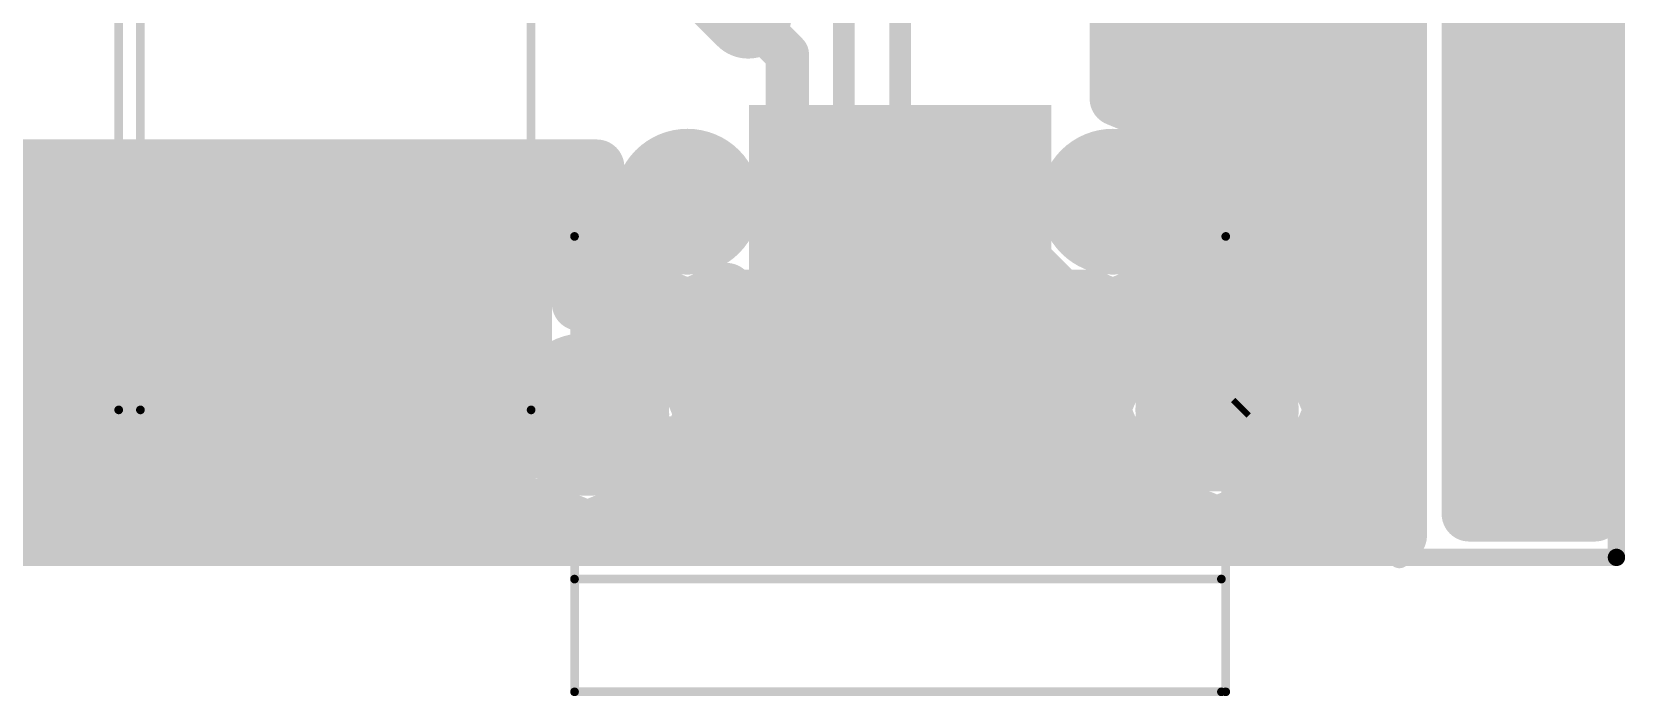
# Model space of a CAD drawing. Extents: x 416 to 470, y 213 to 332.
# Drawn here: x 451.5 to 469.85, y 213.4 to 221.06 of the extents above; entities that cross this region are included whole.
import ezdxf

# ---------------------------------------------------------------- set-up
doc = ezdxf.new("R2010")
doc.units = 0
for name, color, linetype in [('Board', 3, 'CONTINUOUS'), ('Top', 1, 'CONTINUOUS'), ('Top_Mask', 4, 'CONTINUOUS'), ('Top_Paste', 8, 'CONTINUOUS'), ('Top_Silk', 6, 'CONTINUOUS')]:
    doc.layers.add(name, color=color, linetype=linetype)

# ---------------------------------------------------------------- blocks, each defined once
blk = doc.blocks.new('UNIT_DISC')
at = {"linetype": 'CONTINUOUS', "const_width": 0.5}
blk.add_lwpolyline([(0.25, 0, 1), (-0.25, 0, 1)], format="xyb", close=True, dxfattribs=at)
blk = doc.blocks.new('SHAPE_EL_236_236_0_0_0_0')
at = {"xscale": 0.6, "yscale": 0.6, "zscale": 0.6}
blk.add_blockref('UNIT_DISC', (0, 0), dxfattribs=at)
blk = doc.blocks.new('SHAPE_EL_386_386_0_0_0_0')
at = {"xscale": 0.981, "yscale": 0.981, "zscale": 0.981}
blk.add_blockref('UNIT_DISC', (0, 0), dxfattribs=at)
blk = doc.blocks.new('0__40_41')
at = {"layer": 'Top'}
blk.add_blockref('SHAPE_EL_236_236_0_0_0_0', (0, 0), dxfattribs=at)
at = {"layer": 'Top_Mask'}
blk.add_blockref('SHAPE_EL_386_386_0_0_0_0', (0, 0), dxfattribs=at)
blk = doc.blocks.new('TANT_D_8364')
at = {"layer": 'Top_Silk', "linetype": 'CONTINUOUS', "const_width": 0.1}
for points in [[(452.5, 223.8), (448, 223.8)], [(448, 223.8), (448, 216.7)], [(452.5, 216.7), (452.5, 223.8)], [(448, 222.25), (452.5, 222.25)], [(448, 221.95), (452.5, 221.95)], [(448, 216.7), (452.5, 216.7)]]:
    blk.add_lwpolyline(points, dxfattribs=at)
at = {"layer": 'Top_Silk', "xscale": 0.1, "yscale": 0.1, "zscale": 0.1}
for p in [(448, 223.8), (448, 223.8), (452.5, 223.8), (452.5, 223.8), (448, 222.25), (452.5, 222.25), (448, 221.95), (452.5, 221.95), (448, 216.7), (448, 216.7), (452.5, 216.7), (452.5, 216.7)]:
    blk.add_blockref('UNIT_DISC', p, dxfattribs=at)
blk = doc.blocks.new('SHAPE_SQ_905_1811_0_0_0_0')
blk.add_solid([(-1.15, -2.3), (1.15, -2.3), (-1.15, 2.3), (1.15, 2.3)])
blk = doc.blocks.new('SHAPE_SQ_1055_1961_0_0_0_0')
blk.add_solid([(-1.3405, -2.4905), (1.3405, -2.4905), (-1.3405, 2.4905), (1.3405, 2.4905)])
blk = doc.blocks.new('2_3x4_631')
at = {"layer": 'Top'}
blk.add_blockref('SHAPE_SQ_905_1811_0_0_0_0', (0, 0), dxfattribs=at)
at = {"layer": 'Top_Mask'}
blk.add_blockref('SHAPE_SQ_1055_1961_0_0_0_0', (0, 0), dxfattribs=at)
at = {"layer": 'Top_Paste'}
blk.add_blockref('SHAPE_SQ_905_1811_0_0_0_0', (0, 0), dxfattribs=at)
blk = doc.blocks.new('2_3x4_610')
at = {"layer": 'Top'}
blk.add_blockref('SHAPE_SQ_905_1811_0_0_0_0', (0, 0), dxfattribs=at)
at = {"layer": 'Top_Mask'}
blk.add_blockref('SHAPE_SQ_1055_1961_0_0_0_0', (0, 0), dxfattribs=at)
at = {"layer": 'Top_Paste'}
blk.add_blockref('SHAPE_SQ_905_1811_0_0_0_0', (0, 0), dxfattribs=at)
blk = doc.blocks.new('C8')
at = {"rotation": 270}
for name, p in [('2_3x4_610', (450.25, 223.25)), ('2_3x4_631', (450.25, 217.25))]:
    blk.add_blockref(name, p, dxfattribs=at)
blk.add_blockref('TANT_D_8364', (0, 0))
blk = doc.blocks.new('TANT_D_8378')
at = {"layer": 'Top_Silk', "linetype": 'CONTINUOUS', "const_width": 0.1}
for points in [[(457.25, 223.8), (452.75, 223.8)], [(452.75, 223.8), (452.75, 216.7)], [(457.25, 216.7), (457.25, 223.8)], [(452.75, 222.25), (457.25, 222.25)], [(452.75, 221.95), (457.25, 221.95)], [(452.75, 216.7), (457.25, 216.7)]]:
    blk.add_lwpolyline(points, dxfattribs=at)
at = {"layer": 'Top_Silk', "xscale": 0.1, "yscale": 0.1, "zscale": 0.1}
for p in [(452.75, 223.8), (452.75, 223.8), (457.25, 223.8), (457.25, 223.8), (452.75, 222.25), (457.25, 222.25), (452.75, 221.95), (457.25, 221.95), (452.75, 216.7), (452.75, 216.7), (457.25, 216.7), (457.25, 216.7)]:
    blk.add_blockref('UNIT_DISC', p, dxfattribs=at)
blk = doc.blocks.new('2_3x4_6276')
at = {"layer": 'Top'}
blk.add_blockref('SHAPE_SQ_905_1811_0_0_0_0', (0, 0), dxfattribs=at)
at = {"layer": 'Top_Mask'}
blk.add_blockref('SHAPE_SQ_1055_1961_0_0_0_0', (0, 0), dxfattribs=at)
at = {"layer": 'Top_Paste'}
blk.add_blockref('SHAPE_SQ_905_1811_0_0_0_0', (0, 0), dxfattribs=at)
blk = doc.blocks.new('C9')
at = {"rotation": 270}
for name, p in [('2_3x4_6276', (455, 223.25)), ('2_3x4_631', (455, 217.25))]:
    blk.add_blockref(name, p, dxfattribs=at)
blk.add_blockref('TANT_D_8378', (0, 0))
blk = doc.blocks.new('MICRO_USB2_8523')
at = {"layer": 'Top_Silk', "linetype": 'CONTINUOUS', "const_width": 0.1}
for points in [[(457.75, 218.7), (457.75, 213.45)], [(465.25, 218.7), (457.75, 218.7)], [(465.25, 213.45), (465.25, 218.7)], [(457.75, 214.75), (465.2, 214.75)], [(457.75, 213.45), (465.2, 213.45)]]:
    blk.add_lwpolyline(points, dxfattribs=at)
at = {"layer": 'Top_Silk', "xscale": 0.1, "yscale": 0.1, "zscale": 0.1}
for p in [(457.75, 218.7), (457.75, 218.7), (465.25, 218.7), (465.25, 218.7), (457.75, 214.75), (465.2, 214.75), (457.75, 213.45), (457.75, 213.45), (465.2, 213.45), (465.25, 213.45)]:
    blk.add_blockref('UNIT_DISC', p, dxfattribs=at)
blk = doc.blocks.new('SHAPE_EL_511_511_0_0_0_0')
at = {"xscale": 1.3, "yscale": 1.3, "zscale": 1.3}
blk.add_blockref('UNIT_DISC', (0, 0), dxfattribs=at)
blk = doc.blocks.new('SHAPE_EL_661_661_0_0_0_0')
at = {"xscale": 1.681, "yscale": 1.681, "zscale": 1.681}
blk.add_blockref('UNIT_DISC', (0, 0), dxfattribs=at)
blk = doc.blocks.new('0_6__1_31')
at = {"layer": 'Top'}
blk.add_blockref('SHAPE_EL_511_511_0_0_0_0', (0, 0), dxfattribs=at)
at = {"layer": 'Top_Mask'}
blk.add_blockref('SHAPE_EL_661_661_0_0_0_0', (0, 0), dxfattribs=at)
blk = doc.blocks.new('SHAPE_SQ_196_610_0_0_0_0')
blk.add_solid([(-0.25, -0.775), (0.25, -0.775), (-0.25, 0.775), (0.25, 0.775)])
blk = doc.blocks.new('SHAPE_SQ_346_760_0_0_0_0')
blk.add_solid([(-0.4405, -0.9655), (0.4405, -0.9655), (-0.4405, 0.9655), (0.4405, 0.9655)])
blk = doc.blocks.new('0_4x1_35__1_281')
at = {"layer": 'Top'}
blk.add_blockref('SHAPE_SQ_196_610_0_0_0_0', (0, 0), dxfattribs=at)
at = {"layer": 'Top_Mask'}
blk.add_blockref('SHAPE_SQ_346_760_0_0_0_0', (0, 0), dxfattribs=at)
at = {"layer": 'Top_Paste'}
blk.add_blockref('SHAPE_SQ_196_610_0_0_0_0', (0, 0), dxfattribs=at)
blk = doc.blocks.new('0_4x1_35__1_276')
at = {"layer": 'Top'}
blk.add_blockref('SHAPE_SQ_196_610_0_0_0_0', (0, 0), dxfattribs=at)
at = {"layer": 'Top_Mask'}
blk.add_blockref('SHAPE_SQ_346_760_0_0_0_0', (0, 0), dxfattribs=at)
at = {"layer": 'Top_Paste'}
blk.add_blockref('SHAPE_SQ_196_610_0_0_0_0', (0, 0), dxfattribs=at)
blk = doc.blocks.new('0_4x1_35__1_31')
at = {"layer": 'Top'}
blk.add_blockref('SHAPE_SQ_196_610_0_0_0_0', (0, 0), dxfattribs=at)
at = {"layer": 'Top_Mask'}
blk.add_blockref('SHAPE_SQ_346_760_0_0_0_0', (0, 0), dxfattribs=at)
at = {"layer": 'Top_Paste'}
blk.add_blockref('SHAPE_SQ_196_610_0_0_0_0', (0, 0), dxfattribs=at)
blk = doc.blocks.new('SHAPE_EL_590_590_0_0_0_0')
at = {"xscale": 1.5, "yscale": 1.5, "zscale": 1.5}
blk.add_blockref('UNIT_DISC', (0, 0), dxfattribs=at)
blk = doc.blocks.new('SHAPE_EL_740_740_0_0_0_0')
at = {"xscale": 1.881, "yscale": 1.881, "zscale": 1.881}
blk.add_blockref('UNIT_DISC', (0, 0), dxfattribs=at)
blk = doc.blocks.new('0_9__1_31')
at = {"layer": 'Top'}
blk.add_blockref('SHAPE_EL_590_590_0_0_0_0', (0, 0), dxfattribs=at)
at = {"layer": 'Top_Mask'}
blk.add_blockref('SHAPE_EL_740_740_0_0_0_0', (0, 0), dxfattribs=at)
blk = doc.blocks.new('0_4x1_35__1_280')
at = {"layer": 'Top'}
blk.add_blockref('SHAPE_SQ_196_610_0_0_0_0', (0, 0), dxfattribs=at)
at = {"layer": 'Top_Mask'}
blk.add_blockref('SHAPE_SQ_346_760_0_0_0_0', (0, 0), dxfattribs=at)
at = {"layer": 'Top_Paste'}
blk.add_blockref('SHAPE_SQ_196_610_0_0_0_0', (0, 0), dxfattribs=at)
blk = doc.blocks.new('XT5')
for name, p in [('0_4x1_35__1_276', (460.2, 219.25)), ('0_4x1_35__1_281', (460.85, 219.25)), ('0_4x1_35__1_280', (461.5, 219.25)), ('0_4x1_35__1_31', (462.15, 219.25)), ('0_4x1_35__1_31', (462.8, 219.25)), ('MICRO_USB2_8523', (0, 0))]:
    blk.add_blockref(name, p)
at = {"rotation": 180}
for name, p in [('0_6__1_31', (459.05, 219.1)), ('0_6__1_31', (463.95, 219.1)), ('0_9__1_31', (465.15, 216.7)), ('0_9__1_31', (457.9, 216.65))]:
    blk.add_blockref(name, p, dxfattribs=at)
blk = doc.blocks.new('CUPOUR_L1_F0_TT45_10053')
at = {"layer": 'Top', "linetype": 'CONTINUOUS'}
for points, const_width in [([(467.25, 215.25), (467.25, 233.25)], 0.635), ([(464, 221.85208), (464, 220.28886)], 0.635), ([(464, 220.965), (467.25, 220.965)], 0.635), ([(464, 220.48875), (467.25, 220.48875)], 0.635), ([(464, 220.28886), (464.80529, 219.95529)], 0.635), ([(464.66717, 220.0125), (467.25, 220.0125)], 0.635), ([(464.80529, 219.95529), (465.15957, 219.1)], 0.635), ([(464.275, 219.425), (464.80529, 219.95529)], 0.381), ([(464.97886, 219.53625), (467.25, 219.53625)], 0.635), ([(458.00612, 219.5), (447.14792, 219.5)], 0.635), ([(457.84043, 219.1), (458.00612, 219.5)], 0.635), ([(447.38996, 219.06), (457.85699, 219.06)], 0.635), ([(458.19471, 218.24471), (457.84043, 219.1)], 0.635), ([(465.15957, 219.1), (464.80529, 218.24471)], 0.635), ([(465.143, 219.06), (467.25, 219.06)], 0.635), ([(447.95, 218.90601), (452.55, 218.90601)], 0.635), ([(452.55, 218.90601), (452.625, 218.87494)], 0.635), ([(452.625, 218.87494), (452.7, 218.90601)], 0.635), ([(452.7, 218.90601), (457.3, 218.90601)], 0.635), ([(457.3, 218.90601), (457.6578, 218.7578)], 0.635), ([(452.3595, 218.2095), (452.625, 218.87494)], 0.381), ([(452.8905, 218.2095), (452.625, 218.87494)], 0.381), ([(457.1095, 218.2095), (457.6578, 218.7578)], 0.381), ([(457.6578, 218.7578), (457.80601, 218.4)], 0.635), ([(458.725, 218.775), (458.19471, 218.24471)], 0.381), ([(464.275, 218.775), (464.80529, 218.24471)], 0.381), ([(457.72989, 218.58375), (458.05427, 218.58375)], 0.635), ([(462.2095, 218.6655), (462.47486, 218)], 0.381), ([(462.7405, 218.6655), (462.47514, 218)], 0.381), ([(462.8595, 218.6655), (463.525, 218)], 0.381), ([(464.94572, 218.58375), (467.25, 218.58375)], 0.635), ([(457.80601, 218.4), (457.80601, 217.92888)], 0.635), ([(459.05, 217.89043), (458.19471, 218.24471)], 0.635), ([(464.80529, 218.24471), (463.95, 217.89043)], 0.635), ([(457.80601, 218.1075), (458.52595, 218.1075)], 0.635), ([(459.5, 218.07683), (459.05, 217.89043)], 0.635), ([(459.5, 218), (459.5, 218.07683)], 0.635), ([(464.47404, 218.1075), (467.25, 218.1075)], 0.635), ([(457.80601, 217.92888), (457.9, 217.96781)], 0.635), ([(457.9, 217.96781), (458.83183, 217.58183)], 0.635), ([(459.87514, 218), (459.5, 218)], 0.635), ([(459.95, 217.96899), (459.87514, 218)], 0.635), ([(460.45, 217.96899), (459.95, 217.96899)], 0.635), ([(460.52486, 218), (460.45, 217.96899)], 0.635), ([(460.52514, 218), (460.52486, 218)], 0.635), ([(460.6, 217.96899), (460.52514, 218)], 0.635), ([(461.1, 217.96899), (460.6, 217.96899)], 0.635), ([(461.17486, 218), (461.1, 217.96899)], 0.635), ([(461.17514, 218), (461.17486, 218)], 0.635), ([(461.25, 217.96899), (461.17514, 218)], 0.635), ([(461.75, 217.96899), (461.25, 217.96899)], 0.635), ([(461.82486, 218), (461.75, 217.96899)], 0.635), ([(461.82514, 218), (461.82486, 218)], 0.635), ([(461.9, 217.96899), (461.82514, 218)], 0.635), ([(462.4, 217.96899), (461.9, 217.96899)], 0.635), ([(462.47486, 218), (462.4, 217.96899)], 0.635), ([(462.47514, 218), (462.47486, 218)], 0.635), ([(462.55, 217.96899), (462.47514, 218)], 0.635), ([(463.05, 217.96899), (462.55, 217.96899)], 0.635), ([(463.12486, 218), (463.05, 217.96899)], 0.635), ([(463.68548, 218), (463.12486, 218)], 0.635), ([(463.95, 217.89043), (463.68548, 218)], 0.635), ([(464.21817, 217.63183), (465.15, 218.01781)], 0.635), ([(465.15, 218.01781), (466.08183, 217.63183)], 0.635), ([(458.71252, 217.63125), (464.21792, 217.63125)], 0.635), ([(458.83183, 217.58183), (459.21781, 216.65)], 0.635), ([(463.83219, 216.7), (464.21817, 217.63183)], 0.635), ([(464.775, 217.075), (464.21817, 217.63183)], 0.381), ([(465.525, 217.075), (466.08183, 217.63183)], 0.381), ([(466.08183, 217.63183), (466.46781, 216.7)], 0.635), ([(466.08207, 217.63125), (467.25, 217.63125)], 0.635), ([(458.275, 217.025), (458.83183, 217.58183)], 0.381), ([(459.00863, 217.155), (464.02065, 217.155)], 0.635), ([(466.27934, 217.155), (467.25, 217.155)], 0.635), ([(459.21781, 216.65), (458.83183, 215.71817)], 0.635), ([(459.2059, 216.67875), (463.84099, 216.67875)], 0.635), ([(464.21817, 215.76817), (463.83219, 216.7)], 0.635), ([(466.46781, 216.7), (466.08183, 215.76817)], 0.635), ([(466.459, 216.67875), (467.25, 216.67875)], 0.635), ([(452.3595, 216.2905), (452.625, 215.62506)], 0.381), ([(452.8905, 216.2905), (452.625, 215.62506)], 0.381), ([(458.275, 216.275), (458.83183, 215.71817)], 0.381), ([(459.03244, 216.2025), (464.03826, 216.2025)], 0.635), ([(464.775, 216.325), (464.21817, 215.76817)], 0.381), ([(465.525, 216.325), (466.08183, 215.76817)], 0.381), ([(466.26173, 216.2025), (467.25, 216.2025)], 0.635), ([(458.83183, 215.71817), (457.9, 215.33219)], 0.635), ([(458.83517, 215.72625), (464.31937, 215.72625)], 0.635), ([(465.15, 215.38219), (464.21817, 215.76817)], 0.635), ([(466.08183, 215.76817), (465.15, 215.38219)], 0.635), ([(465.98062, 215.72625), (467.25, 215.72625)], 0.635), ([(452.55, 215.59399), (447.95, 215.59399)], 0.635), ([(452.625, 215.62506), (452.55, 215.59399)], 0.635), ([(452.7, 215.59399), (452.625, 215.62506)], 0.635), ([(457.26796, 215.59399), (452.7, 215.59399)], 0.635), ([(457.9, 215.33219), (457.26796, 215.59399)], 0.635), ([(444.75, 215.25), (467.25, 215.25)], 0.635), ([(444.75, 215.25), (467.25, 215.25)], 0.635)]:
    blk.add_lwpolyline(points, dxfattribs=dict(at, const_width=const_width))
at = {"layer": 'Top'}
for p, xscale, yscale, zscale in [((464, 220.965), 0.635, 0.635, 0.635), ((467.25, 220.965), 0.635, 0.635, 0.635), ((464, 220.48875), 0.635, 0.635, 0.635), ((467.25, 220.48875), 0.635, 0.635, 0.635), ((464, 220.28886), 0.635, 0.635, 0.635), ((464, 220.28886), 0.635, 0.635, 0.635), ((464.66717, 220.0125), 0.635, 0.635, 0.635), ((464.80529, 219.95529), 0.635, 0.635, 0.635), ((464.80529, 219.95529), 0.635, 0.635, 0.635), ((467.25, 220.0125), 0.635, 0.635, 0.635), ((464.80529, 219.95529), 0.381, 0.381, 0.381), ((464.97886, 219.53625), 0.635, 0.635, 0.635), ((467.25, 219.53625), 0.635, 0.635, 0.635), ((458.00612, 219.5), 0.635, 0.635, 0.635), ((458.00612, 219.5), 0.635, 0.635, 0.635), ((464.275, 219.425), 0.381, 0.381, 0.381), ((457.84043, 219.1), 0.635, 0.635, 0.635), ((457.84043, 219.1), 0.635, 0.635, 0.635), ((457.85699, 219.06), 0.635, 0.635, 0.635), ((465.143, 219.06), 0.635, 0.635, 0.635), ((465.15957, 219.1), 0.635, 0.635, 0.635), ((465.15957, 219.1), 0.635, 0.635, 0.635), ((467.25, 219.06), 0.635, 0.635, 0.635), ((452.55, 218.90601), 0.635, 0.635, 0.635), ((452.55, 218.90601), 0.635, 0.635, 0.635), ((452.625, 218.87494), 0.635, 0.635, 0.635), ((452.625, 218.87494), 0.635, 0.635, 0.635), ((452.7, 218.90601), 0.635, 0.635, 0.635), ((452.7, 218.90601), 0.635, 0.635, 0.635), ((457.3, 218.90601), 0.635, 0.635, 0.635), ((457.3, 218.90601), 0.635, 0.635, 0.635), ((452.625, 218.87494), 0.381, 0.381, 0.381), ((452.625, 218.87494), 0.381, 0.381, 0.381), ((457.6578, 218.7578), 0.635, 0.635, 0.635), ((457.6578, 218.7578), 0.635, 0.635, 0.635), ((457.6578, 218.7578), 0.381, 0.381, 0.381), ((458.725, 218.775), 0.381, 0.381, 0.381), ((464.275, 218.775), 0.381, 0.381, 0.381), ((457.72989, 218.58375), 0.635, 0.635, 0.635), ((458.05427, 218.58375), 0.635, 0.635, 0.635), ((462.2095, 218.6655), 0.381, 0.381, 0.381), ((462.7405, 218.6655), 0.381, 0.381, 0.381), ((462.8595, 218.6655), 0.381, 0.381, 0.381), ((464.94572, 218.58375), 0.635, 0.635, 0.635), ((467.25, 218.58375), 0.635, 0.635, 0.635), ((457.80601, 218.4), 0.635, 0.635, 0.635), ((457.80601, 218.4), 0.635, 0.635, 0.635), ((458.19471, 218.24471), 0.635, 0.635, 0.635), ((458.19471, 218.24471), 0.635, 0.635, 0.635), ((464.80529, 218.24471), 0.635, 0.635, 0.635), ((464.80529, 218.24471), 0.635, 0.635, 0.635), ((452.3595, 218.2095), 0.381, 0.381, 0.381), ((452.8905, 218.2095), 0.381, 0.381, 0.381), ((457.1095, 218.2095), 0.381, 0.381, 0.381), ((457.80601, 218.1075), 0.635, 0.635, 0.635), ((458.19471, 218.24471), 0.381, 0.381, 0.381), ((458.52595, 218.1075), 0.635, 0.635, 0.635), ((459.5, 218.07683), 0.635, 0.635, 0.635), ((459.5, 218.07683), 0.635, 0.635, 0.635), ((464.47404, 218.1075), 0.635, 0.635, 0.635), ((464.80529, 218.24471), 0.381, 0.381, 0.381), ((467.25, 218.1075), 0.635, 0.635, 0.635), ((457.80601, 217.92888), 0.635, 0.635, 0.635), ((457.80601, 217.92888), 0.635, 0.635, 0.635), ((457.9, 217.96781), 0.635, 0.635, 0.635), ((457.9, 217.96781), 0.635, 0.635, 0.635), ((459.05, 217.89043), 0.635, 0.635, 0.635), ((459.05, 217.89043), 0.635, 0.635, 0.635), ((459.5, 218), 0.635, 0.635, 0.635), ((459.5, 218), 0.635, 0.635, 0.635), ((459.87514, 218), 0.635, 0.635, 0.635), ((459.87514, 218), 0.635, 0.635, 0.635), ((459.95, 217.96899), 0.635, 0.635, 0.635), ((459.95, 217.96899), 0.635, 0.635, 0.635), ((460.45, 217.96899), 0.635, 0.635, 0.635), ((460.45, 217.96899), 0.635, 0.635, 0.635), ((460.52486, 218), 0.635, 0.635, 0.635), ((460.52486, 218), 0.635, 0.635, 0.635), ((460.52514, 218), 0.635, 0.635, 0.635), ((460.52514, 218), 0.635, 0.635, 0.635), ((460.6, 217.96899), 0.635, 0.635, 0.635), ((460.6, 217.96899), 0.635, 0.635, 0.635), ((461.1, 217.96899), 0.635, 0.635, 0.635), ((461.1, 217.96899), 0.635, 0.635, 0.635), ((461.17486, 218), 0.635, 0.635, 0.635), ((461.17486, 218), 0.635, 0.635, 0.635), ((461.17514, 218), 0.635, 0.635, 0.635), ((461.17514, 218), 0.635, 0.635, 0.635), ((461.25, 217.96899), 0.635, 0.635, 0.635), ((461.25, 217.96899), 0.635, 0.635, 0.635), ((461.75, 217.96899), 0.635, 0.635, 0.635), ((461.75, 217.96899), 0.635, 0.635, 0.635), ((461.82486, 218), 0.635, 0.635, 0.635), ((461.82486, 218), 0.635, 0.635, 0.635), ((461.82514, 218), 0.635, 0.635, 0.635), ((461.82514, 218), 0.635, 0.635, 0.635), ((461.9, 217.96899), 0.635, 0.635, 0.635), ((461.9, 217.96899), 0.635, 0.635, 0.635), ((462.4, 217.96899), 0.635, 0.635, 0.635), ((462.4, 217.96899), 0.635, 0.635, 0.635), ((462.47486, 218), 0.635, 0.635, 0.635), ((462.47486, 218), 0.635, 0.635, 0.635), ((462.47514, 218), 0.635, 0.635, 0.635), ((462.47514, 218), 0.635, 0.635, 0.635), ((462.55, 217.96899), 0.635, 0.635, 0.635), ((462.55, 217.96899), 0.635, 0.635, 0.635), ((462.47486, 218), 0.381, 0.381, 0.381), ((462.47514, 218), 0.381, 0.381, 0.381), ((463.05, 217.96899), 0.635, 0.635, 0.635), ((463.05, 217.96899), 0.635, 0.635, 0.635), ((463.12486, 218), 0.635, 0.635, 0.635), ((463.12486, 218), 0.635, 0.635, 0.635), ((463.525, 218), 0.381, 0.381, 0.381), ((463.68548, 218), 0.635, 0.635, 0.635), ((463.68548, 218), 0.635, 0.635, 0.635), ((463.95, 217.89043), 0.635, 0.635, 0.635), ((463.95, 217.89043), 0.635, 0.635, 0.635), ((465.15, 218.01781), 0.635, 0.635, 0.635), ((465.15, 218.01781), 0.635, 0.635, 0.635), ((458.71252, 217.63125), 0.635, 0.635, 0.635), ((458.83183, 217.58183), 0.635, 0.635, 0.635), ((458.83183, 217.58183), 0.635, 0.635, 0.635), ((464.21792, 217.63125), 0.635, 0.635, 0.635), ((464.21817, 217.63183), 0.635, 0.635, 0.635), ((464.21817, 217.63183), 0.635, 0.635, 0.635), ((464.21817, 217.63183), 0.381, 0.381, 0.381), ((466.08183, 217.63183), 0.635, 0.635, 0.635), ((466.08183, 217.63183), 0.635, 0.635, 0.635), ((466.08207, 217.63125), 0.635, 0.635, 0.635), ((466.08183, 217.63183), 0.381, 0.381, 0.381), ((467.25, 217.63125), 0.635, 0.635, 0.635), ((458.83183, 217.58183), 0.381, 0.381, 0.381), ((459.00863, 217.155), 0.635, 0.635, 0.635), ((464.02065, 217.155), 0.635, 0.635, 0.635), ((466.27934, 217.155), 0.635, 0.635, 0.635), ((467.25, 217.155), 0.635, 0.635, 0.635), ((464.775, 217.075), 0.381, 0.381, 0.381), ((465.525, 217.075), 0.381, 0.381, 0.381), ((458.275, 217.025), 0.381, 0.381, 0.381), ((459.2059, 216.67875), 0.635, 0.635, 0.635), ((459.21781, 216.65), 0.635, 0.635, 0.635), ((459.21781, 216.65), 0.635, 0.635, 0.635), ((463.83219, 216.7), 0.635, 0.635, 0.635), ((463.83219, 216.7), 0.635, 0.635, 0.635), ((463.84099, 216.67875), 0.635, 0.635, 0.635), ((466.459, 216.67875), 0.635, 0.635, 0.635), ((466.46781, 216.7), 0.635, 0.635, 0.635), ((466.46781, 216.7), 0.635, 0.635, 0.635), ((467.25, 216.67875), 0.635, 0.635, 0.635), ((452.3595, 216.2905), 0.381, 0.381, 0.381), ((452.8905, 216.2905), 0.381, 0.381, 0.381), ((458.275, 216.275), 0.381, 0.381, 0.381), ((459.03244, 216.2025), 0.635, 0.635, 0.635), ((464.03826, 216.2025), 0.635, 0.635, 0.635), ((464.775, 216.325), 0.381, 0.381, 0.381), ((465.525, 216.325), 0.381, 0.381, 0.381), ((466.26173, 216.2025), 0.635, 0.635, 0.635), ((467.25, 216.2025), 0.635, 0.635, 0.635), ((458.83183, 215.71817), 0.635, 0.635, 0.635), ((458.83183, 215.71817), 0.635, 0.635, 0.635), ((458.83517, 215.72625), 0.635, 0.635, 0.635), ((464.21817, 215.76817), 0.635, 0.635, 0.635), ((464.21817, 215.76817), 0.635, 0.635, 0.635), ((464.31937, 215.72625), 0.635, 0.635, 0.635), ((465.98062, 215.72625), 0.635, 0.635, 0.635), ((466.08183, 215.76817), 0.635, 0.635, 0.635), ((466.08183, 215.76817), 0.635, 0.635, 0.635), ((467.25, 215.72625), 0.635, 0.635, 0.635), ((452.55, 215.59399), 0.635, 0.635, 0.635), ((452.55, 215.59399), 0.635, 0.635, 0.635), ((452.625, 215.62506), 0.635, 0.635, 0.635), ((452.625, 215.62506), 0.635, 0.635, 0.635), ((452.7, 215.59399), 0.635, 0.635, 0.635), ((452.7, 215.59399), 0.635, 0.635, 0.635), ((452.625, 215.62506), 0.381, 0.381, 0.381), ((452.625, 215.62506), 0.381, 0.381, 0.381), ((457.26796, 215.59399), 0.635, 0.635, 0.635), ((457.26796, 215.59399), 0.635, 0.635, 0.635), ((458.83183, 215.71817), 0.381, 0.381, 0.381), ((464.21817, 215.76817), 0.381, 0.381, 0.381), ((466.08183, 215.76817), 0.381, 0.381, 0.381), ((457.9, 215.33219), 0.635, 0.635, 0.635), ((457.9, 215.33219), 0.635, 0.635, 0.635), ((465.15, 215.38219), 0.635, 0.635, 0.635), ((465.15, 215.38219), 0.635, 0.635, 0.635), ((467.25, 215.25), 0.635, 0.635, 0.635), ((467.25, 215.25), 0.635, 0.635, 0.635), ((467.25, 215.25), 0.635, 0.635, 0.635)]:
    blk.add_blockref('UNIT_DISC', p, dxfattribs=dict(at, xscale=xscale, yscale=yscale, zscale=zscale))
blk = doc.blocks.new('CUPOUR_L1_F0_TT45_10181')
at = {"layer": 'Top', "linetype": 'CONTINUOUS', "const_width": 0.635}
for points in [[(469.5, 215.5), (469.5, 304.5)], [(468.05462, 233.25), (468.05462, 215.5)], [(468.05462, 221.215), (469.5, 221.215)], [(468.05462, 220.73875), (469.5, 220.73875)], [(468.05462, 220.2625), (469.5, 220.2625)], [(468.05462, 219.78625), (469.5, 219.78625)], [(468.05462, 219.31), (469.5, 219.31)], [(468.05462, 218.83375), (469.5, 218.83375)], [(468.05462, 218.3575), (469.5, 218.3575)], [(468.05462, 217.88125), (469.5, 217.88125)], [(468.05462, 217.405), (469.5, 217.405)], [(468.05462, 216.92875), (469.5, 216.92875)], [(468.05462, 216.4525), (469.5, 216.4525)], [(468.05462, 215.97625), (469.5, 215.97625)], [(468.05462, 215.5), (469.5, 215.5)], [(468.05462, 215.5), (469.5, 215.5)]]:
    blk.add_lwpolyline(points, dxfattribs=at)
at = {"layer": 'Top', "xscale": 0.635, "yscale": 0.635, "zscale": 0.635}
for p in [(468.05462, 221.215), (469.5, 221.215), (468.05462, 220.73875), (469.5, 220.73875), (468.05462, 220.2625), (469.5, 220.2625), (468.05462, 219.78625), (469.5, 219.78625), (468.05462, 219.31), (469.5, 219.31), (468.05462, 218.83375), (469.5, 218.83375), (468.05462, 218.3575), (469.5, 218.3575), (468.05462, 217.88125), (469.5, 217.88125), (468.05462, 217.405), (469.5, 217.405), (468.05462, 216.92875), (469.5, 216.92875), (468.05462, 216.4525), (469.5, 216.4525), (468.05462, 215.97625), (469.5, 215.97625), (468.05462, 215.5), (468.05462, 215.5), (468.05462, 215.5), (469.5, 215.5), (469.5, 215.5), (469.5, 215.5)]:
    blk.add_blockref('UNIT_DISC', p, dxfattribs=at)

msp = doc.modelspace()

# ---------------------------------------------------------------- linework, layer by layer
at = {"layer": 'Board', "linetype": 'CONTINUOUS', "const_width": 0.2}
for points in [[(469.75, 215), (469.75, 324.5)], [(469.75, 215), (416.25, 215)]]:
    msp.add_lwpolyline(points, dxfattribs=at)
at = {"layer": 'Top', "linetype": 'CONTINUOUS'}
for points, const_width in [([(458, 223), (459.75, 221.25)], 1), ([(460.85, 219.25), (460.85, 222.6)], 0.25), ([(465.5, 219.25), (465.5, 222)], 1), ([(461.5, 219.25), (461.5, 221.75)], 0.25), ([(460.2, 220.8), (459.75, 221.25)], 0.5), ([(460.2, 219.25), (460.2, 220.8)], 0.5), ([(465.5, 219.25), (465.25, 219)], 1), ([(465.5, 216.75), (465.5, 219.25)], 1), ([(455, 217.25), (456.75, 219)], 1), ([(456.75, 219), (458, 219)], 1), ([(458, 219), (459, 219)], 1), ([(459, 219.05), (459.05, 219.1)], 1), ([(459, 219.05), (459.05, 219.1)], 1), ([(459, 219), (459, 219.05)], 1), ([(464.2, 219.1), (463.95, 219.1)], 1), ([(464, 219.05), (463.95, 219.1)], 1), ([(464.25, 219.05), (464, 219.05)], 1), ([(464.25, 219.05), (464.2, 219.1)], 1), ([(464.25, 219), (464.25, 219.05)], 1), ([(465.25, 219), (464.25, 219)], 1), ([(458, 219), (458, 216.8)], 0.5), ([(450.25, 217.25), (455, 217.25)], 0.25), ([(455, 217.25), (455.75, 216.5)], 0.25), ([(455, 217.25), (457.5, 217.25)], 0.25), ([(458.25, 216.5), (457.5, 217.25)], 0.25), ([(458, 216.8), (457.75, 216.8)], 0.5), ([(457.75, 216.8), (457.9, 216.65)], 0.5), ([(458.15, 216.65), (457.9, 216.65)], 0.5), ([(458, 216.8), (458.15, 216.65)], 0.5), ([(465.4, 216.7), (465.15, 216.7)], 0.25), ([(465.5, 216.75), (465.25, 216.5)], 0.25), ([(465.4, 216.7), (465.45, 216.75)], 0.25), ([(465.45, 216.75), (465.5, 216.75)], 0.25), ([(455.75, 216.5), (458.25, 216.5)], 0.25), ([(458.25, 216.5), (465.25, 216.5)], 0.25)]:
    msp.add_lwpolyline(points, dxfattribs=dict(at, const_width=const_width))
at = {"layer": 'Top_Silk', "linetype": 'CONTINUOUS', "const_width": 0.25}
msp.add_lwpolyline([(467.25, 215), (467.25, 324.5)], dxfattribs=at)

# ---------------------------------------------------------------- block references
for name, p in [('CUPOUR_L1_F0_TT45_10181', (0, 0)), ('CUPOUR_L1_F0_TT45_10053', (0, 0)), ('C8', (0, 0)), ('C9', (0, 0)), ('XT5', (0, 0)), ('0__40_41', (468.75, 219.5))]:
    msp.add_blockref(name, p)
at = {"layer": 'Board', "xscale": 0.2, "yscale": 0.2, "zscale": 0.2}
msp.add_blockref('UNIT_DISC', (469.75, 215), dxfattribs=at)
msp.add_blockref('UNIT_DISC', (469.75, 215), dxfattribs=at)
at = {"layer": 'Top'}
for p in [(459.75, 221.25), (465.5, 219.25), (465.5, 219.25), (465.5, 219.25), (456.75, 219), (456.75, 219), (458, 219), (458, 219), (459, 219.05), (459, 219.05), (459, 219.05), (459, 219), (459, 219), (459.05, 219.1), (459.05, 219.1), (463.95, 219.1), (463.95, 219.1), (464, 219.05), (464, 219.05), (464.2, 219.1), (464.2, 219.1), (464.25, 219.05), (464.25, 219.05), (464.25, 219.05), (464.25, 219), (464.25, 219), (465.25, 219), (465.25, 219), (455, 217.25), (465.5, 216.75)]:
    msp.add_blockref('UNIT_DISC', p, dxfattribs=at)
for p, xscale, yscale, zscale in [((459.75, 221.25), 0.5, 0.5, 0.5), ((460.2, 220.8), 0.5, 0.5, 0.5), ((460.2, 220.8), 0.5, 0.5, 0.5), ((460.2, 219.25), 0.5, 0.5, 0.5), ((460.85, 219.25), 0.25, 0.25, 0.25), ((461.5, 219.25), 0.25, 0.25, 0.25), ((458, 219), 0.5, 0.5, 0.5), ((455, 217.25), 0.25, 0.25, 0.25), ((455, 217.25), 0.25, 0.25, 0.25), ((455, 217.25), 0.25, 0.25, 0.25), ((457.5, 217.25), 0.25, 0.25, 0.25), ((457.5, 217.25), 0.25, 0.25, 0.25), ((457.75, 216.8), 0.5, 0.5, 0.5), ((457.75, 216.8), 0.5, 0.5, 0.5), ((457.9, 216.65), 0.5, 0.5, 0.5), ((457.9, 216.65), 0.5, 0.5, 0.5), ((458, 216.8), 0.5, 0.5, 0.5), ((458, 216.8), 0.5, 0.5, 0.5), ((458, 216.8), 0.5, 0.5, 0.5), ((458.15, 216.65), 0.5, 0.5, 0.5), ((458.15, 216.65), 0.5, 0.5, 0.5), ((465.15, 216.7), 0.25, 0.25, 0.25), ((465.4, 216.7), 0.25, 0.25, 0.25), ((465.4, 216.7), 0.25, 0.25, 0.25), ((465.45, 216.75), 0.25, 0.25, 0.25), ((465.45, 216.75), 0.25, 0.25, 0.25), ((465.5, 216.75), 0.25, 0.25, 0.25), ((465.5, 216.75), 0.25, 0.25, 0.25), ((455.75, 216.5), 0.25, 0.25, 0.25), ((455.75, 216.5), 0.25, 0.25, 0.25), ((458.25, 216.5), 0.25, 0.25, 0.25), ((458.25, 216.5), 0.25, 0.25, 0.25), ((458.25, 216.5), 0.25, 0.25, 0.25), ((465.25, 216.5), 0.25, 0.25, 0.25), ((465.25, 216.5), 0.25, 0.25, 0.25)]:
    msp.add_blockref('UNIT_DISC', p, dxfattribs=dict(at, xscale=xscale, yscale=yscale, zscale=zscale))
at = {"layer": 'Top_Silk', "xscale": 0.25, "yscale": 0.25, "zscale": 0.25}
msp.add_blockref('UNIT_DISC', (467.25, 215), dxfattribs=at)

doc.saveas('drawing.dxf')
